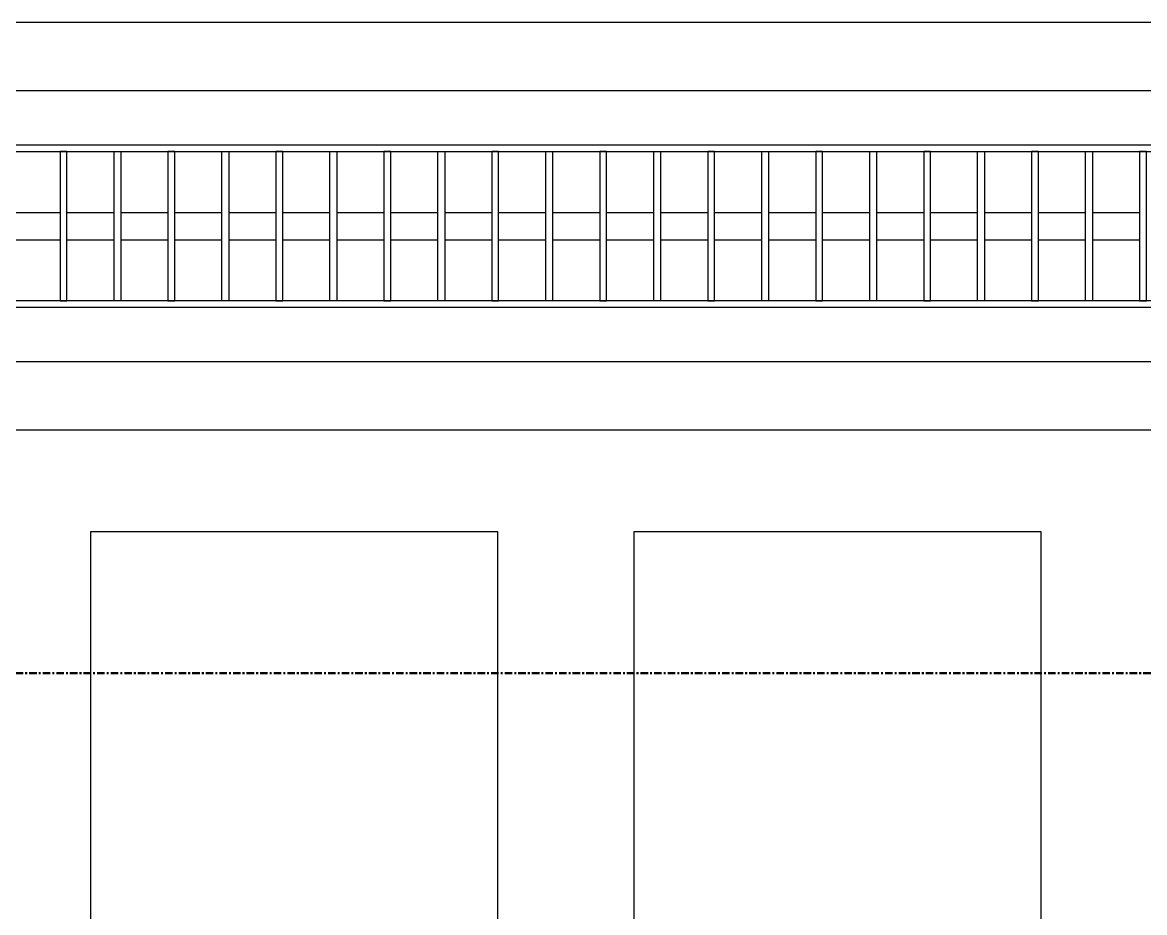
# Model space of a CAD drawing. Header units: millimetres. Extents: x -678720 to -601931, y -306 to 39239.
# Drawn here: x -645174 to -644348, y 4964 to 5619 of the extents above; entities that cross this region are included whole.
import ezdxf
from ezdxf.xclip import XClip

# ---------------------------------------------------------------- set-up
doc = ezdxf.new("R2010")
doc.units = ezdxf.units.MM
doc.header["$XCLIPFRAME"] = 0
doc.linetypes.add('DPA_Grid _ Level 100', pattern=[10, 5.5, -1.6, 1.3, -1.6])
for name, color, linetype in [('000 - WIPEOUT', 250, 'Continuous'), ('001 - ASCESSORIES', 251, 'Continuous'), ('A04_TUBE SERIES', 2, 'Continuous'), ('A11_ALU.SOLID SHEET', 2, 'Continuous')]:
    doc.layers.add(name, color=color, linetype=linetype)
doc.layers.add('008 - LIGHTING', color=1, linetype='Continuous', lineweight=9)
doc.layers.add('G-ANNO-SECL', color=3, linetype='Continuous', lineweight=9)

# ---------------------------------------------------------------- blocks, each defined once
blk = doc.blocks.new('*U474')
at = {"color": 1}
blk.add_wipeout([(600, -60), (-600, -60), (-600, 60), (600, 60)], dxfattribs=at).dxf.layer = '000 - WIPEOUT'
at = {"layer": '001 - ASCESSORIES', "color": 0}
blk.add_lwpolyline([(600, -60), (-600, -60), (-600, 60), (600, 60)], close=True, dxfattribs=at)
at = {"layer": '001 - ASCESSORIES'}
for points in [[(595, -55), (-595, -55), (-595, 55), (595, 55)], [(-399.83, -55), (-394.83, -55), (-394.83, 55), (-399.83, 55)], [(-355.1, -55), (-360.1, -55), (-360.1, 55), (-355.1, 55)], [(-320.37, -55), (-315.37, -55), (-315.37, 55), (-320.37, 55)], [(-275.63, -55), (-280.63, -55), (-280.63, 55), (-275.63, 55)], [(-240.9, -55), (-235.9, -55), (-235.9, 55), (-240.9, 55)], [(-196.17, -55), (-201.17, -55), (-201.17, 55), (-196.17, 55)], [(-161.43, -55), (-156.43, -55), (-156.43, 55), (-161.43, 55)], [(-116.7, -55), (-121.7, -55), (-121.7, 55), (-116.7, 55)], [(-81.97, -55), (-76.97, -55), (-76.97, 55), (-81.97, 55)], [(-37.23, -55), (-42.23, -55), (-42.23, 55), (-37.23, 55)], [(-2.5, -55), (2.5, -55), (2.5, 55), (-2.5, 55)], [(42.23, -55), (37.23, -55), (37.23, 55), (42.23, 55)], [(76.97, -55), (81.97, -55), (81.97, 55), (76.97, 55)], [(121.7, -55), (116.7, -55), (116.7, 55), (121.7, 55)], [(156.43, -55), (161.43, -55), (161.43, 55), (156.43, 55)], [(201.17, -55), (196.17, -55), (196.17, 55), (201.17, 55)], [(235.9, -55), (240.9, -55), (240.9, 55), (235.9, 55)], [(280.63, -55), (275.63, -55), (275.63, 55), (280.63, 55)], [(315.37, -55), (320.37, -55), (320.37, 55), (315.37, 55)], [(360.1, -55), (355.1, -55), (355.1, 55), (360.1, 55)], [(394.83, -55), (399.83, -55), (399.83, 55), (394.83, 55)]]:
    blk.add_lwpolyline(points, close=True, dxfattribs=at)
for points in [[(-434.57, 10), (-399.83, 10)], [(-394.83, 10), (-360.1, 10)], [(-355.1, 10), (-320.37, 10)], [(-315.37, 10), (-280.63, 10)], [(-275.63, 10), (-240.9, 10)], [(-235.9, 10), (-201.17, 10)], [(-196.17, 10), (-161.43, 10)], [(-156.43, 10), (-121.7, 10)], [(-116.7, 10), (-81.97, 10)], [(-76.97, 10), (-42.23, 10)], [(-37.23, 10), (-2.5, 10)], [(2.5, 10), (37.23, 10)], [(42.23, 10), (76.97, 10)], [(81.97, 10), (116.7, 10)], [(121.7, 10), (156.43, 10)], [(161.43, 10), (196.17, 10)], [(201.17, 10), (235.9, 10)], [(240.9, 10), (275.63, 10)], [(280.63, 10), (315.37, 10)], [(320.37, 10), (355.1, 10)], [(360.1, 10), (394.83, 10)], [(-434.57, -10), (-399.83, -10)], [(-394.83, -10), (-360.1, -10)], [(-355.1, -10), (-320.37, -10)], [(-315.37, -10), (-280.63, -10)], [(-275.63, -10), (-240.9, -10)], [(-235.9, -10), (-201.17, -10)], [(-196.17, -10), (-161.43, -10)], [(-156.43, -10), (-121.7, -10)], [(-116.7, -10), (-81.97, -10)], [(-76.97, -10), (-42.23, -10)], [(-37.23, -10), (-2.5, -10)], [(2.5, -10), (37.23, -10)], [(42.23, -10), (76.97, -10)], [(81.97, -10), (116.7, -10)], [(121.7, -10), (156.43, -10)], [(161.43, -10), (196.17, -10)], [(201.17, -10), (235.9, -10)], [(240.9, -10), (275.63, -10)], [(280.63, -10), (315.37, -10)], [(320.37, -10), (355.1, -10)], [(360.1, -10), (394.83, -10)]]:
    blk.add_lwpolyline(points, dxfattribs=at)
blk = doc.blocks.new('*U492')
blk.add_wipeout([(-25, 0), (25, 0), (25, 81755), (-25, 81755)]).dxf.layer = '000 - WIPEOUT'
at = {"layer": 'A04_TUBE SERIES', "color": 0}
blk.add_lwpolyline([(-25, 0), (25, 0), (25, 81755), (-25, 81755)], close=True, dxfattribs=at)
at = {"layer": 'Defpoints', "color": 250, "flags": 1}
blk.add_attdef('EXTR.OVL-LENGTH_', (-33.1, -9.01), '', height=5, dxfattribs=at)
blk = doc.blocks.new('*U489')
blk.add_wipeout([(-25, 0), (25, 0), (25, 81755), (-25, 81755)]).dxf.layer = '000 - WIPEOUT'
at = {"layer": 'A04_TUBE SERIES', "color": 0}
blk.add_lwpolyline([(-25, 0), (25, 0), (25, 81755), (-25, 81755)], close=True, dxfattribs=at)
at = {"layer": 'Defpoints', "color": 250, "flags": 1}
blk.add_attdef('EXTR.OVL-LENGTH_', (-33.1, -9.01), '', height=5, dxfattribs=at)
blk = doc.blocks.new('*U606')
at = {"color": 3}
for points in [[(-287.5, -2850), (287.5, -2850), (287.5, -3150), (-287.5, -3150)], [(-287.5, -3250), (287.5, -3250), (287.5, -3550), (-287.5, -3550)]]:
    blk.add_wipeout(points, dxfattribs=at).dxf.layer = '000 - WIPEOUT'
at = {"layer": 'A11_ALU.SOLID SHEET', "color": 0, "linetype": 'ByBlock'}
for points in [[(-287.5, -3150), (287.5, -3150), (287.5, -2850), (-287.5, -2850)], [(-287.5, -3550), (287.5, -3550), (287.5, -3250), (-287.5, -3250)]]:
    blk.add_lwpolyline(points, close=True, dxfattribs=at)
blk = doc.blocks.new('*U743')
at = {"layer": '008 - LIGHTING'}
blk.add_blockref('*U474', (99936, 1890), dxfattribs=at)
at = {"layer": 'A04_TUBE SERIES', "color": 0, "linetype": 'ByBlock', "rotation": 270}
for name, p in [('*U492', (21303.5, 2015)), ('*U489', (21303.5, 1765))]:
    blk.add_blockref(name, p, dxfattribs=at)
at = {"layer": 'A11_ALU.SOLID SHEET', "color": 0, "linetype": 'ByBlock', "rotation": 90}
blk.add_blockref('*U606', (96708.5, 1377.5), dxfattribs=at)

msp = doc.modelspace()

# ---------------------------------------------------------------- block references
at = {"layer": 'A11_ALU.SOLID SHEET'}
ref = msp.add_blockref('*U743', (-744682.37, 3579.02), dxfattribs=at)
XClip(ref).set_block_clipping_path([(69798.6834257276, -3885.5002684942), (120965.0023936313, 33679.9972602262)])

# ---------------------------------------------------------------- next in the draw order: linework, layer by layer
at = {"layer": 'G-ANNO-SECL', "linetype": 'DPA_Grid _ Level 100', "lineweight": 50}
msp.add_line((-676908.87, 5139.9), (-604865.64, 5139.9), dxfattribs=at)

doc.saveas('drawing.dxf')
